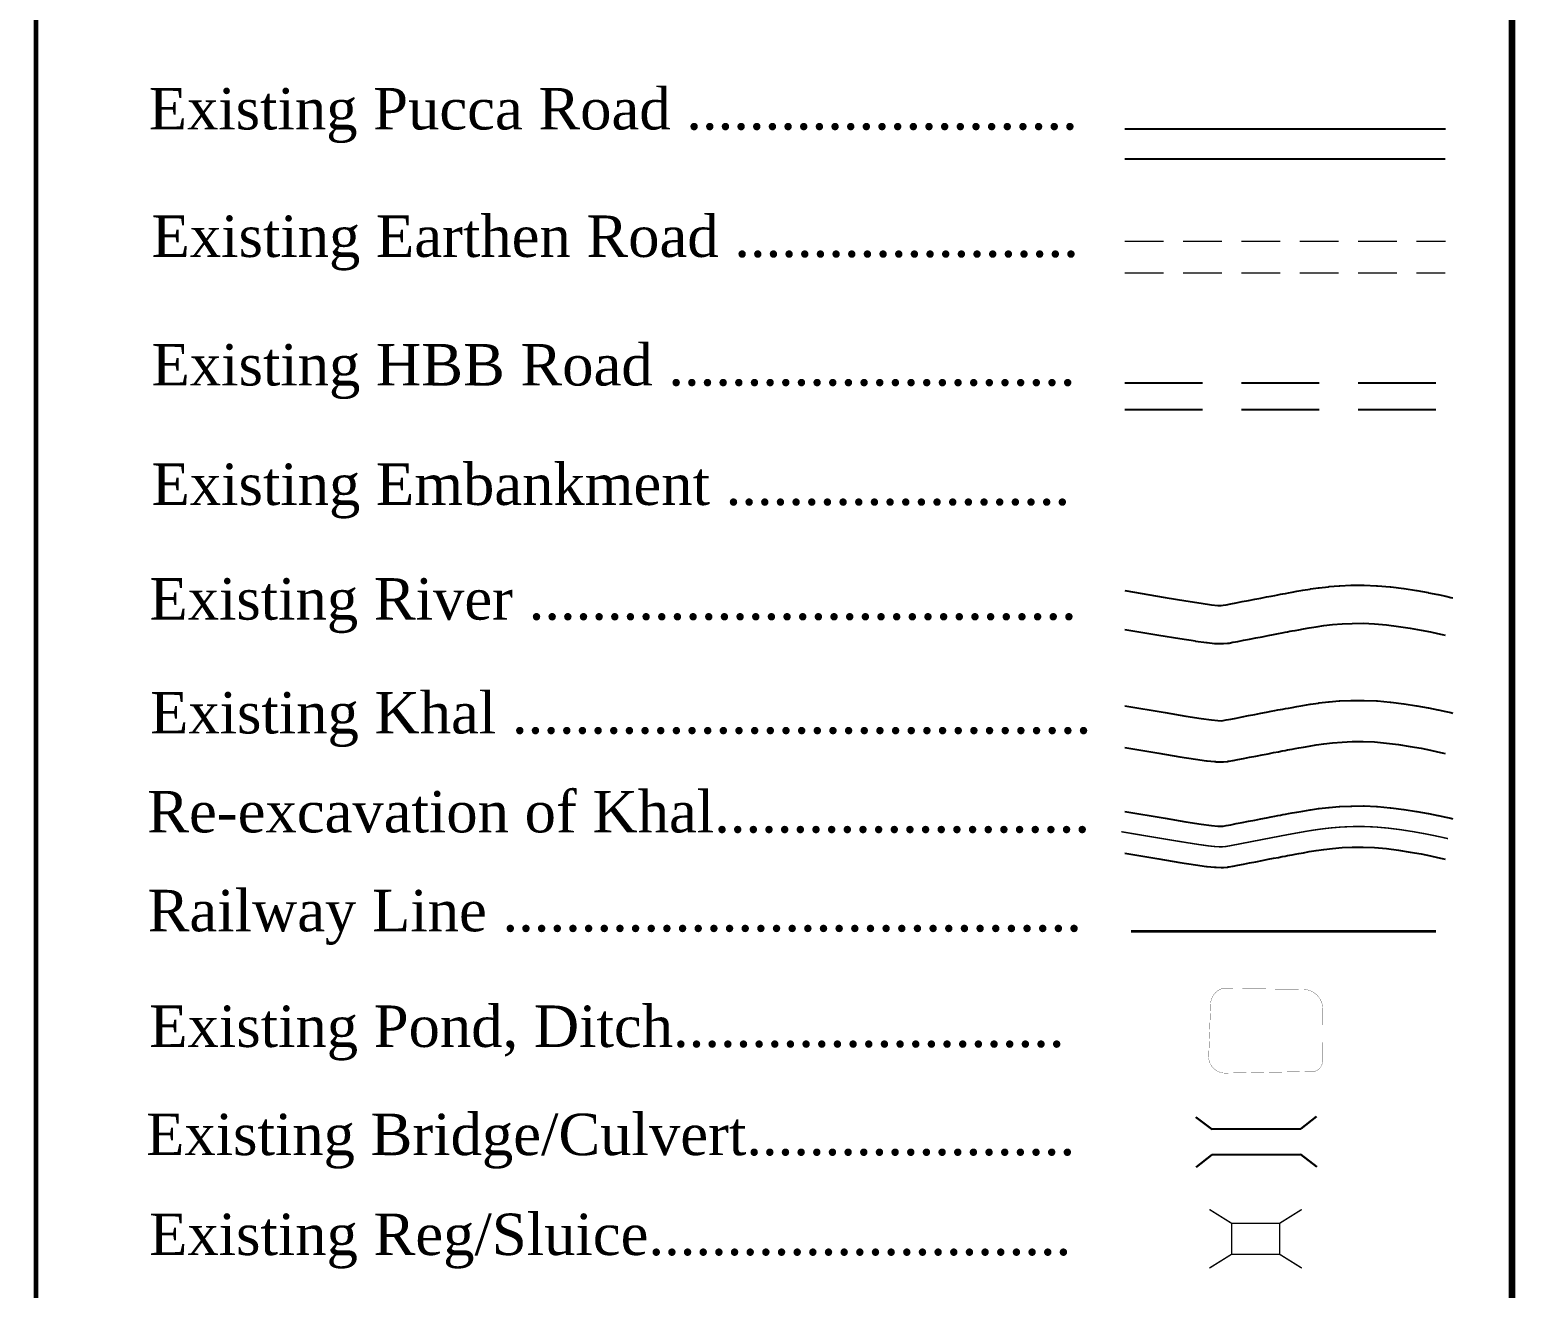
# Model space of a CAD drawing. Header units: millimetres. Extents: x 103 to 30935, y -127784 to -48.
# Drawn here: x 30743.8 to 30934.8, y -127453.2 to -127291.4 of the extents above; entities that cross this region are included whole.
import ezdxf

# ---------------------------------------------------------------- set-up
doc = ezdxf.new("R2010")
doc.units = ezdxf.units.MM
doc.header["$MEASUREMENT"] = 0
for name, pattern in [('CENTERX2', [4, 2.5, -0.5, 0.5, -0.5]), ('DASHED2', [0.375, 0.25, -0.125]), ('HIDDENX2', [0.75, 0.5, -0.25]), ('PHANTOM2', [1.25, 0.625, -0.125, 0.125, -0.125, 0.125, -0.125])]:
    doc.linetypes.add(name, pattern=pattern)
for name, color, linetype in [('boundary', 7, 'Continuous'), ('Earthen Emb', 42, 'Continuous'), ('HBB_BFS Road', 7, 'DASHED2'), ('Khal', 4, 'Continuous'), ('RIVER', 150, 'Continuous')]:
    doc.layers.add(name, color=color, linetype=linetype)
for name, color, linetype, lineweight in [('Bridge or Culvert', 7, 'Continuous', 25), ('Earthan Road', 7, 'DASHED2', 9), ('Existing Str', 7, 'PHANTOM2', 35), ('OUTLINE', 7, 'Continuous', 15), ('Pond or Ditch', 7, 'Continuous', 9), ('PUCCA ROAD', 1, 'Continuous', 30), ('Rail Line', 14, 'TRACKS', 35)]:
    doc.layers.add(name, color=color, linetype=linetype, lineweight=lineweight)
doc.styles.add('b', font='times.ttf')
doc.linetypes.add('TRACKS', pattern='A,0.15,[130,ltypeshp.shx,S=0.25,R=0,X=0,Y=0],0.15', length=0.3)

msp = doc.modelspace()

# ---------------------------------------------------------------- linework, layer by layer
at = {"layer": 'boundary', "color": 0}
for points, const_width in [([(30011.09998325488, -127125.5417381549), (30934.34011529604, -127124.7366985242), (30934.34011529604, -127782.9037932908), (30011.09998325488, -127783.7088329216), (30011.09998325488, -127125.5417381549)], 0.842974521792552), ([(30744.61535789629, -127642.6009031642), (30744.61535789629, -127124.7366985242)], 0.6130723794854928)]:
    msp.add_lwpolyline(points, dxfattribs=dict(at, const_width=const_width))
at = {"layer": 'Bridge or Culvert', "color": 7, "linetype": 'Continuous', "lineweight": 30}
for points in [[(30893.71408487991, -127431.1991008144), (30895.7474986298, -127432.749116161), (30907.19426108651, -127432.7077133441), (30909.21693647854, -127431.109823992)], [(30893.73734071892, -127437.628713214), (30895.75948863374, -127436.0640289444), (30907.20625109046, -127436.0226261276), (30909.24043250546, -127437.6058418721)]]:
    msp.add_lwpolyline(points, dxfattribs=at)
at = {"layer": 'Earthan Road', "color": 7, "linetype": 'HIDDENX2', "ltscale": 10}
for points in [[(30884.5548379508, -127318.6097018661), (30925.78553121798, -127318.6097018661)], [(30884.5548379508, -127322.6556619735), (30925.7579052138, -127322.6556619735)]]:
    msp.add_lwpolyline(points, dxfattribs=at)
at = {"layer": 'Earthen Emb', "lineweight": 30}
for points in [[(30884.5548379508, -127351.40155582, 0, 0, 0), (30925.7579052138, -127351.40155582, 1.759521118900763, 1.759521118900763, 0)], [(30884.5548379508, -127355.7256358529, 0, 0, 0), (30925.7579052138, -127355.7256358529, 1.759521118900763, 1.759521118900763, 0)]]:
    msp.add_lwpolyline(points, format="xyseb", dxfattribs=at)
at = {"layer": 'Existing Str', "linetype": 'Continuous', "const_width": 0.184528125}
for points in [[(30895.44399695028, -127443.0735414851), (30898.28993551899, -127444.8503015591), (30904.47111718708, -127444.8503015591), (30907.31705575385, -127443.0735414851)], [(30898.28993551899, -127448.8362091168), (30898.28993551899, -127444.8503015591)], [(30904.47111718708, -127448.8362091168), (30904.47111718708, -127444.8503015591)], [(30895.44399695028, -127450.6129691908), (30898.28993551899, -127448.8362091168), (30904.47111718708, -127448.8362091168), (30907.31705575385, -127450.6129691908)]]:
    msp.add_lwpolyline(points, dxfattribs=at)
at = {"layer": 'HBB_BFS Road', "color": 1, "linetype": 'DASHED2', "lineweight": 25, "ltscale": 40, "flags": 128}
for points in [[(30884.5548379508, -127336.8144944889), (30925.78553121798, -127336.8144944889)], [(30884.5548379508, -127340.2519306492), (30925.7579052138, -127340.2519306492)]]:
    msp.add_lwpolyline(points, dxfattribs=at)
at = {"layer": 'Khal', "lineweight": 25, "ltscale": 0.1}
msp.add_lwpolyline([(30011.09998325488, -127125.5417381549), (30934.34011529604, -127125.5417381549), (30934.34011529604, -127782.9037932908), (30011.09998325488, -127782.9037932908)], close=True, dxfattribs=at)
at = {"layer": 'Khal', "color": 4, "linetype": 'Continuous'}
for points in [[(30884.5548379508, -127378.334128157), (30889.73794287852, -127379.2034386722), (30892.43143674984, -127379.6488212568), (30894.38011531205, -127379.9570310676), (30895.70828446086, -127380.1440668608), (30896.52532771605, -127380.2278754248), (30896.95189460401, -127380.2392549948), (30897.21198977877, -127380.2163427051), (30897.58779181685, -127380.149423287), (30898.17680361332, -127380.0355440674), (30898.88565435723, -127379.8984952509), (30899.66255477258, -127379.748289748), (30900.47348002385, -127379.5915059019), (30901.2844052748, -127379.4347220559), (30902.06130569029, -127379.2845165531), (30902.77015643412, -127379.1474677366), (30903.37693267102, -127379.0301539497), (30903.85986982898, -127378.9368306289), (30904.24642320262, -127378.8624277894, -0.0004610078613504944), (30904.2508636146, -127378.8615773628), (30904.57587607184, -127378.7996416553, -0.0007274929029635676), (30904.58288642661, -127378.7983163008), (30904.88630175011, -127378.7414107203, -0.0007880071064276134), (30904.89389955488, -127378.7399981429), (30905.21388514768, -127378.6810282742, -0.0005996026820597562), (30905.21966935734, -127378.6799694777), (30905.59439262253, -127378.6118409054, -0.0003302412379425449), (30905.59757945282, -127378.6112636808), (30906.06520779334, -127378.5268819898), (30906.66509518464, -127378.4189389538, -0.0006760789116381146), (30906.67162228768, -127378.417773587), (30907.43104746872, -127378.2832430829, -0.003182933196405838), (30907.46181775393, -127378.2779939954), (30908.37755710306, -127378.1277711484, -0.005207095615455192), (30908.42803166188, -127378.1200299197), (30909.48715946571, -127377.9688643361, -0.006702819993772846), (30909.55235045133, -127377.9604499227), (30910.74194099648, -127377.8230912089, -0.007978146504824887), (30910.81979480743, -127377.8153582314), (30912.12692238063, -127377.7065559938, -0.009171632216421878), (30912.21667305509, -127377.7007406965), (30913.62841194278, -127377.6352445412, -0.01035330571600009), (30913.72990279596, -127377.632640238), (30915.23332728487, -127377.6251997715, -0.01156014513965066), (30915.34666407445, -127377.6272593604), (30916.92884845116, -127377.6926241891, -0.01192813907133884), (30917.0455632884, -127377.7002383157), (30918.68456982748, -127377.8464960115, -0.00941896688577284), (30918.77639716825, -127377.8564369805), (30920.41424009598, -127378.0650269769, -0.007148590105601147), (30920.48364750348, -127378.0748767804), (30922.05332903408, -127378.320576477, -0.005600288821130236), (30922.1074902732, -127378.3296768592), (30923.54201262087, -127378.5872636549, -0.004498043140600412), (30923.58535787512, -127378.5954500183), (30924.81772325414, -127378.8397013125, -0.003682000953913204), (30924.85309060445, -127378.8469820956), (30925.816301229, -127379.0526752876, -0.003044034827111241), (30925.84545712543, -127379.0590873574), (30926.47251520977, -127379.2009998464, -0.002369295881526745), (30926.49515314807, -127379.2062360335), (30926.7190609063, -127379.259145219)], [(30884.5548379508, -127383.6901680618), (30888.92963651203, -127384.4239094087, 0.0005753100770086011), (30888.93520194152, -127384.4248362602), (30891.6399550421, -127384.8720806143, 0.001752019271271604), (30891.65691661859, -127384.8748242712), (30893.63461904247, -127385.1876245975, 0.004240468838472335), (30893.67574771704, -127385.1937725895), (30895.07025780086, -127385.3901506637, 0.009421374774684153), (30895.16196910453, -127385.4013078032), (30896.1171451849, -127385.4992854012, 0.01888903313208641), (30896.3019399647, -127385.5112108952), (30896.96164037816, -127385.5288097929, 0.02864180567313227), (30897.24216972061, -127385.520223708), (30897.75025280375, -127385.4754656813, 0.02209325652408021), (30897.96493101953, -127385.4469527054), (30898.46525510885, -127385.35785953, 0.003689837403157504), (30898.50083274474, -127385.3512529505), (30899.10760898158, -127385.2339391636), (30899.81645972558, -127385.096890347), (30900.593360141, -127384.9466848442), (30901.404285392, -127384.7899009982), (30902.21521064315, -127384.6331171521), (30902.99211105855, -127384.4829116493), (30903.70096180259, -127384.3458628327), (30904.30773803936, -127384.2285490458), (30904.79021874897, -127384.1353139521), (30905.17099954929, -127384.0620235526), (30905.49028719529, -127384.0011787886), (30905.78639858797, -127383.9456430613), (30906.09969269534, -127383.8879063607), (30906.46992999629, -127383.8205933832), (30906.93596473104, -127383.7364992521), (30907.53021621413, -127383.6295709344), (30908.27100862082, -127383.4983411854), (30909.14614915075, -127383.3547783888), (30910.1474602748, -127383.2118647765), (30911.26553371762, -127383.0827639438), (30912.48885068959, -127382.9809379043), (30913.80494243925, -127382.9198791983), (30915.2009023284, -127382.9129705756), (30916.66799386874, -127382.9735805707), (30918.20272651214, -127383.1105333251), (30919.75997529188, -127383.3088591302), (30921.26789194864, -127383.5448908715), (30922.65367519267, -127383.7937259391), (30923.84669428457, -127384.0301789118), (30924.7776505752, -127384.2289842055), (30925.37881885476, -127384.3650374501), (30925.7579052138, -127384.4546151878)]]:
    msp.add_lwpolyline(points, format="xyb", dxfattribs=at)
at = {"layer": 'Khal', "color": 3, "lineweight": 25, "ltscale": 0.1}
for points in [[(30884.5548379508, -127391.9127952971), (30889.73794287852, -127392.7821058123), (30892.43143674984, -127393.2274883969), (30894.38011531205, -127393.5356982078), (30895.70828446086, -127393.7227340009), (30896.52532771605, -127393.8065425649), (30896.95189460401, -127393.8179221349), (30897.21198977877, -127393.7950098453), (30897.58779181685, -127393.7280904271), (30898.17680361332, -127393.6142112075), (30898.88565435723, -127393.477162391), (30899.66255477258, -127393.3269568881), (30900.47348002385, -127393.1701730421), (30901.2844052748, -127393.013389196), (30902.06130569029, -127392.8631836932), (30902.77015643412, -127392.7261348767), (30903.37693267102, -127392.6088210898), (30903.85986982898, -127392.515497769), (30904.24642320262, -127392.4410949295, -0.0004610078613504944), (30904.2508636146, -127392.4402445029), (30904.57587607184, -127392.3783087954, -0.0007274929029635676), (30904.58288642661, -127392.3769834409), (30904.88630175011, -127392.3200778604, -0.0007880071064276134), (30904.89389955488, -127392.318665283), (30905.21388514768, -127392.2596954144, -0.0005996026820597562), (30905.21966935734, -127392.2586366178), (30905.59439262253, -127392.1905080455, -0.0003302412379425449), (30905.59757945282, -127392.1899308209), (30906.06520779334, -127392.1055491299), (30906.66509518464, -127391.9976060939, -0.0006760789116381146), (30906.67162228768, -127391.996440727), (30907.43104746872, -127391.8619102231, -0.003182933196405838), (30907.46181775393, -127391.8566611356), (30908.37755710306, -127391.7064382885, -0.005207095615455192), (30908.42803166188, -127391.6986970598), (30909.48715946571, -127391.5475314762, -0.006702819993772846), (30909.55235045133, -127391.5391170628), (30910.74194099648, -127391.401758349, -0.007978146504824887), (30910.81979480743, -127391.3940253716), (30912.12692238063, -127391.2852231339, -0.009171632216421878), (30912.21667305509, -127391.2794078366), (30913.62841194278, -127391.2139116814, -0.01035330571600009), (30913.72990279596, -127391.2113073781), (30915.23332728487, -127391.2038669117, -0.01156014513965066), (30915.34666407445, -127391.2059265005), (30916.92884845116, -127391.2712913292, -0.01192813907133884), (30917.0455632884, -127391.2789054558), (30918.68456982748, -127391.4251631516, -0.00941896688577284), (30918.77639716825, -127391.4351041207), (30920.41424009598, -127391.6436941171, -0.007148590105601147), (30920.48364750348, -127391.6535439205), (30922.05332903408, -127391.8992436171, -0.005600288821130236), (30922.1074902732, -127391.9083439992), (30923.54201262087, -127392.165930795, -0.004498043140600412), (30923.58535787512, -127392.1741171583), (30924.81772325414, -127392.4183684526, -0.003682000953913204), (30924.85309060445, -127392.4256492357), (30925.816301229, -127392.6313424278, -0.003044034827111241), (30925.84545712543, -127392.6377544974), (30926.47251520977, -127392.7796669865, -0.002369295881526745), (30926.49515314807, -127392.7849031736), (30926.7190609063, -127392.8378123591)], [(30884.5548379508, -127397.2688352019), (30888.92963651203, -127398.0025765489, 0.0005753100770086011), (30888.93520194152, -127398.0035034003), (30891.6399550421, -127398.4507477544, 0.001752019271271604), (30891.65691661859, -127398.4534914113), (30893.63461904247, -127398.7662917376, 0.004240468838472335), (30893.67574771704, -127398.7724397296), (30895.07025780086, -127398.9688178038, 0.009421374774684153), (30895.16196910453, -127398.9799749433), (30896.1171451849, -127399.0779525413, 0.01888903313208641), (30896.3019399647, -127399.0898780353), (30896.96164037816, -127399.107476933, 0.02864180567313227), (30897.24216972061, -127399.0988908481), (30897.75025280375, -127399.0541328214, 0.02209325652408021), (30897.96493101953, -127399.0256198455), (30898.46525510885, -127398.9365266701, 0.003689837403157504), (30898.50083274474, -127398.9299200906), (30899.10760898158, -127398.8126063037), (30899.81645972558, -127398.6755574871), (30900.593360141, -127398.5253519843), (30901.404285392, -127398.3685681383), (30902.21521064315, -127398.2117842922), (30902.99211105855, -127398.0615787893), (30903.70096180259, -127397.9245299729), (30904.30773803936, -127397.8072161859), (30904.79021874897, -127397.7139810922), (30905.17099954929, -127397.6406906927), (30905.49028719529, -127397.5798459287), (30905.78639858797, -127397.5243102014), (30906.09969269534, -127397.4665735008), (30906.46992999629, -127397.3992605233), (30906.93596473104, -127397.3151663922), (30907.53021621413, -127397.2082380745), (30908.27100862082, -127397.0770083255), (30909.14614915075, -127396.933445529), (30910.1474602748, -127396.7905319166), (30911.26553371762, -127396.6614310839), (30912.48885068959, -127396.5596050444), (30913.80494243925, -127396.4985463385), (30915.2009023284, -127396.4916377157), (30916.66799386874, -127396.5522477107), (30918.20272651214, -127396.6892004651), (30919.75997529188, -127396.8875262703), (30921.26789194864, -127397.1235580116), (30922.65367519267, -127397.3723930792), (30923.84669428457, -127397.6088460519), (30924.7776505752, -127397.8076513456), (30925.37881885476, -127397.9437045901), (30925.7579052138, -127398.033282328)]]:
    msp.add_lwpolyline(points, format="xyb", dxfattribs=at)
at = {"layer": 'Khal', "color": 7, "linetype": 'CENTERX2', "lineweight": 30, "ltscale": 5, "const_width": 0.184528125}
msp.add_lwpolyline([(30884.11836280299, -127394.5151985234), (30889.30446210931, -127395.3850112559), (30892.01007395165, -127395.8323976071), (30893.98999002633, -127396.1455480522), (30895.38955993521, -127396.3426386624), (30896.35527141026, -127396.441696933), (30897.03275292458, -127396.4597701791), (30897.55975005282, -127396.4133459773), (30898.06957144269, -127396.3225616089), (30898.67770257396, -127396.2049858673), (30899.3865533179, -127396.0679370509), (30900.1634537333, -127395.917731548), (30900.97437898441, -127395.760947702), (30901.78530423549, -127395.6041638559), (30902.56220465089, -127395.4539583531), (30903.27105539483, -127395.3169095365), (30903.87783163168, -127395.1995957496), (30904.36052321687, -127395.1063198957), (30904.744995523, -127395.0323183433), (30905.06957118936, -127394.9704658725), (30905.3724294421, -127394.9136647707), (30905.69190467469, -127394.8547889558), (30906.06628579282, -127394.7867225895), (30906.53379259092, -127394.7023628303), (30907.13215410358, -127394.5946946826), (30907.89015811765, -127394.4604159353), (30908.80280099394, -127394.3107010504), (30909.85751911767, -127394.1601648451), (30911.04165505152, -127394.0234359601), (30912.34239038752, -127393.9151657972), (30913.74683426505, -127393.8500080864), (30915.24206242593, -127393.8426081837), (30916.81546866853, -127393.9076103612), (30918.44652223461, -127394.0531583687), (30920.07821824424, -127394.260965515), (30921.64318896606, -127394.5059278362), (30923.07399398102, -127394.7628471375), (30924.30335841754, -127395.0065036535), (30925.2641090031, -127395.2116715054), (30925.88919247034, -127395.3531371095), (30926.1122378775, -127395.4058425222)], dxfattribs=at)
at = {"layer": 'Pond or Ditch', "color": 4, "const_width": 0.03094647373125001}
msp.add_lwpolyline([(30897.11705133359, -127414.6703325275), (30907.49612128014, -127414.7759375919, -0.407338285139662), (30910.01840306666, -127417.2902070394), (30909.98248121839, -127424.001339006, -0.3462444106174167), (30908.92420144275, -127425.331639461), (30897.51237723987, -127425.5445412475, -0.3926010351269035), (30895.35025145386, -127423.6112930456), (30895.60028519273, -127416.6316591009, -0.3216854409892477), (30897.11705133359, -127414.6703325275, -5.135447768616013)], format="xyb", dxfattribs=at)
at = {"layer": 'PUCCA ROAD', "lineweight": 25}
for points in [[(30884.58246395499, -127304.1734326707), (30925.78553121798, -127304.1734326707)], [(30884.5548379508, -127308.0097727036), (30925.7579052138, -127308.0097727036)]]:
    msp.add_lwpolyline(points, dxfattribs=at)
at = {"layer": 'Rail Line', "color": 212, "ltscale": 10, "true_color": 0xc529d6}
msp.add_line((30885.36951042913, -127407.3014325074), (30924.56081026797, -127407.3014325074), dxfattribs=at)
at = {"layer": 'RIVER', "color": 4, "linetype": 'Continuous'}
for points in [[(30884.5548379508, -127363.5246220696), (30889.73794287852, -127364.3939325848), (30892.43143674984, -127364.8393151694), (30894.38011531205, -127365.1475249803), (30895.70828446086, -127365.3345607735), (30896.52532771605, -127365.4183693374), (30896.95189460401, -127365.4297489074), (30897.21198977877, -127365.4068366178), (30897.58779181685, -127365.3399171997), (30898.17680361332, -127365.22603798), (30898.88565435723, -127365.0889891636), (30899.66255477258, -127364.9387836607), (30900.47348002385, -127364.7819998146), (30901.28440527483, -127364.6252159686), (30902.06130569029, -127364.4750104657), (30902.77015643414, -127364.3379616492), (30903.37693267102, -127364.2206478623), (30903.85986982898, -127364.1273245416), (30904.24642320262, -127364.0529217021, -0.0004610078613504944), (30904.2508636146, -127364.0520712754), (30904.57587607184, -127363.9901355679, -0.0007274929029635676), (30904.58288642661, -127363.9888102135), (30904.88630175011, -127363.931904633, -0.0007880071064276134), (30904.89389955488, -127363.9304920556), (30905.21388514768, -127363.8715221869, -0.0005996026820597562), (30905.21966935734, -127363.8704633903), (30905.59439262253, -127363.8023348181, -0.0003302412379425449), (30905.59757945282, -127363.8017575934), (30906.06520779334, -127363.7173759025), (30906.66509518464, -127363.6094328664, -0.0006760789116381146), (30906.67162228768, -127363.6082674996), (30907.43104746872, -127363.4737369956, -0.003182933196405838), (30907.46181775393, -127363.4684879081), (30908.37755710306, -127363.3182650611, -0.005207095615455192), (30908.42803166188, -127363.3105238323), (30909.48715946571, -127363.1593582487, -0.006702819993772846), (30909.55235045133, -127363.1509438353), (30910.74194099648, -127363.0135851216, -0.007978146504824887), (30910.81979480743, -127363.0058521441), (30912.12692238063, -127362.8970499064, -0.009171632216421878), (30912.21667305509, -127362.8912346092), (30913.62841194278, -127362.8257384539, -0.01035330571600009), (30913.72990279596, -127362.8231341506), (30915.23332728487, -127362.8156936842, -0.01156014513965066), (30915.34666407445, -127362.817753273), (30916.92884845116, -127362.8831181018, -0.01192813907133884), (30917.0455632884, -127362.8907322284), (30918.68456982748, -127363.0369899241, -0.00941896688577284), (30918.77639716825, -127363.0469308931), (30920.41424009598, -127363.2555208896, -0.007148590105601147), (30920.48364750348, -127363.2653706931), (30922.05332903408, -127363.5110703896, -0.005600288821130236), (30922.1074902732, -127363.5201707718), (30923.54201262087, -127363.7777575675, -0.004498043140600412), (30923.58535787512, -127363.7859439309), (30924.81772325414, -127364.0301952252, -0.003682000953913204), (30924.85309060445, -127364.0374760082), (30925.816301229, -127364.2431692003, -0.003044034827111241), (30925.84545712546, -127364.24958127), (30926.47251520977, -127364.3914937591, -0.002369295881526745), (30926.49515314807, -127364.3967299462), (30926.71906090632, -127364.4496391316)], [(30884.5548379508, -127368.4966249642), (30888.929636512, -127369.2303663112, 0.0005753100770086011), (30888.93520194152, -127369.2312931626), (30891.6399550421, -127369.6785375168, 0.001752019271271604), (30891.65691661859, -127369.6812811737), (30893.63461904247, -127369.9940815, 0.004240468838472335), (30893.67574771704, -127370.0002294919), (30895.07025780086, -127370.1966075662, 0.009421374774684153), (30895.16196910453, -127370.2077647057), (30896.1171451849, -127370.3057423036, 0.01888903313208641), (30896.3019399647, -127370.3176677977), (30896.96164037816, -127370.3352666953, 0.02864180567313227), (30897.24216972061, -127370.3266806105), (30897.75025280375, -127370.2819225838, 0.02209325652408021), (30897.96493101953, -127370.2534096078), (30898.46525510885, -127370.1643164324, 0.003689837403157504), (30898.50083274474, -127370.1577098529), (30899.10760898158, -127370.040396066), (30899.81645972558, -127369.9033472496), (30900.593360141, -127369.7531417466), (30901.404285392, -127369.5963579007), (30902.21521064315, -127369.4395740546), (30902.99211105855, -127369.2893685517), (30903.70096180259, -127369.1523197351), (30904.30773803936, -127369.0350059483), (30904.790218749, -127368.9417708546), (30905.17099954929, -127368.868480455), (30905.49028719532, -127368.8076356911), (30905.78639858797, -127368.7520999638), (30906.09969269534, -127368.6943632632), (30906.46992999629, -127368.6270502857), (30906.93596473104, -127368.5429561546), (30907.53021621413, -127368.4360278368), (30908.27100862082, -127368.3047980879), (30909.14614915075, -127368.1612352913), (30910.1474602748, -127368.0183216789), (30911.26553371762, -127367.8892208462), (30912.48885068959, -127367.7873948068), (30913.80494243925, -127367.7263361008), (30915.20090232843, -127367.7194274781), (30916.66799386874, -127367.7800374731), (30918.20272651214, -127367.9169902275), (30919.75997529188, -127368.1153160327), (30921.26789194864, -127368.351347774), (30922.65367519267, -127368.6001828416), (30923.84669428457, -127368.8366358142), (30924.7776505752, -127369.0354411079), (30925.37881885476, -127369.1714943525), (30925.7579052138, -127369.2610720903)]]:
    msp.add_lwpolyline(points, format="xyb", dxfattribs=at)

# ---------------------------------------------------------------- texts
at = {"layer": 'OUTLINE', "ltscale": 0.1, "style": 'b'}
for s, p in [('Railway Line .....................................', (30758.96106058069, -127407.3149353745)), (' Existing Reg/Sluice...........................', (30757.13636943659, -127448.9314032414))]:
    msp.add_text(s, height=5.330656141735566, dxfattribs=at).set_placement(p)
at = {"layer": 'OUTLINE', "ltscale": 0.1, "char_height": 5.330656141735566, "width": 248.7244669392024, "attachment_point": 1, "style": 'b'}
for s, insert in [('Existing Pucca Road .........................', (30759.10004623481, -127298.9009991943)), ('Existing Earthen Road ......................', (30759.46359090858, -127315.2903276781)), ('Existing HBB Road ..........................', (30759.46359090858, -127331.8157157538)), ('Existing Embankment ......................', (30759.46359090858, -127347.1738749493)), (' Existing River ...................................', (30757.17404917262, -127361.9145372133)), ('Existing Khal .....................................', (30759.27386795157, -127376.5490584552)), ('Re-excavation of Khal........................', (30758.90846173358, -127389.2688421926)), (' Existing Pond, Ditch.........................', (30757.15974231358, -127416.8526180302)), (' Existing Bridge/Culvert.....................', (30756.75180082626, -127430.7562577435))]:
    msp.add_mtext(s, dxfattribs=dict(at, insert=insert))

doc.saveas('drawing.dxf')
